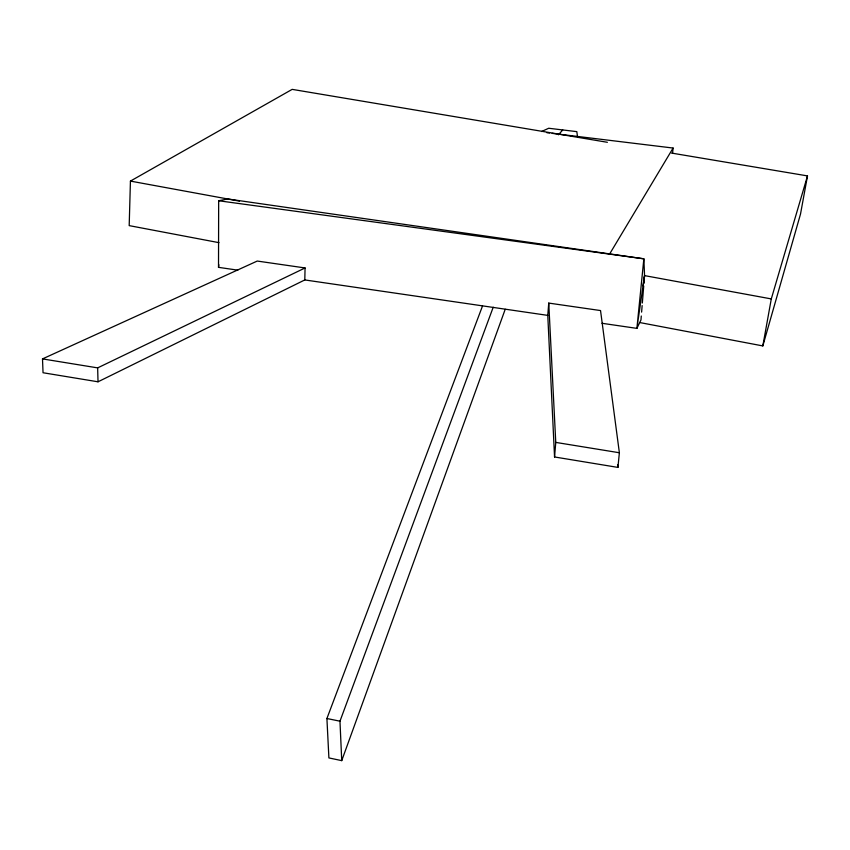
<?xml version="1.0" encoding="UTF-8"?>
<svg xmlns="http://www.w3.org/2000/svg" width="850" height="850" viewBox="0 0 850 850"><rect width="100%" height="100%" fill="white"/><g stroke="black" fill="none" stroke-linecap="round" stroke-linejoin="round"><path stroke-width="1.27" d="M237.819 270.162L218.514 267.346L218.663 200.759L227.768 198.985L643.854 258.814L644.555 275.612L643.928 283.433M304.799 279.937L305.065 267.952L257.252 261.056L42.5 358.902L43.042 372.746L98.016 381.799L304.799 279.937L547.772 315.382L554.551 456.971L617.918 467.404L619.374 452.752L600.536 310.558L548.749 303.089L547.772 315.382M607.389 142.301L292.177 89.367L130.433 181.093L129.189 225.622L218.992 242.664M641.293 316.019L640.974 319.929L636.894 328.376L601.991 323.287M641.612 312.109L642.133 305.596M642.345 302.983L643.716 286.046M554.551 456.971L555.762 442.404L548.749 303.089M672.552 153.319L673.104 148.049L552.171 133.365M218.514 267.346L218.864 264.722M671.479 153.064L807.5 175.907L771.29 298.913L644.555 275.612L636.894 328.376L643.854 258.814L218.663 200.759M643.014 285.951L644.555 275.612M640.22 322.639L762.822 345.918L771.29 298.913M807.5 175.907L800.509 214.072L762.822 345.918M482.524 305.957L326.91 718.505L328.897 757.924L341.732 760.633L505.219 309.272M341.732 760.633L339.968 721.193L493.212 307.233M609.354 254.469L673.104 148.049M558.45 134.789L562.742 129.944M42.5 358.902L97.654 367.88L305.065 267.952M541.588 131.506L548.718 128.254L576.831 131.644L577.511 136.808M546.911 132.727L549.536 133.046M555.762 442.404L619.374 452.752M130.433 181.093L239.488 201.142M326.91 718.505L339.968 721.193M617.589 464.78L617.918 467.404M97.654 367.88L98.016 381.799"/></g></svg>
